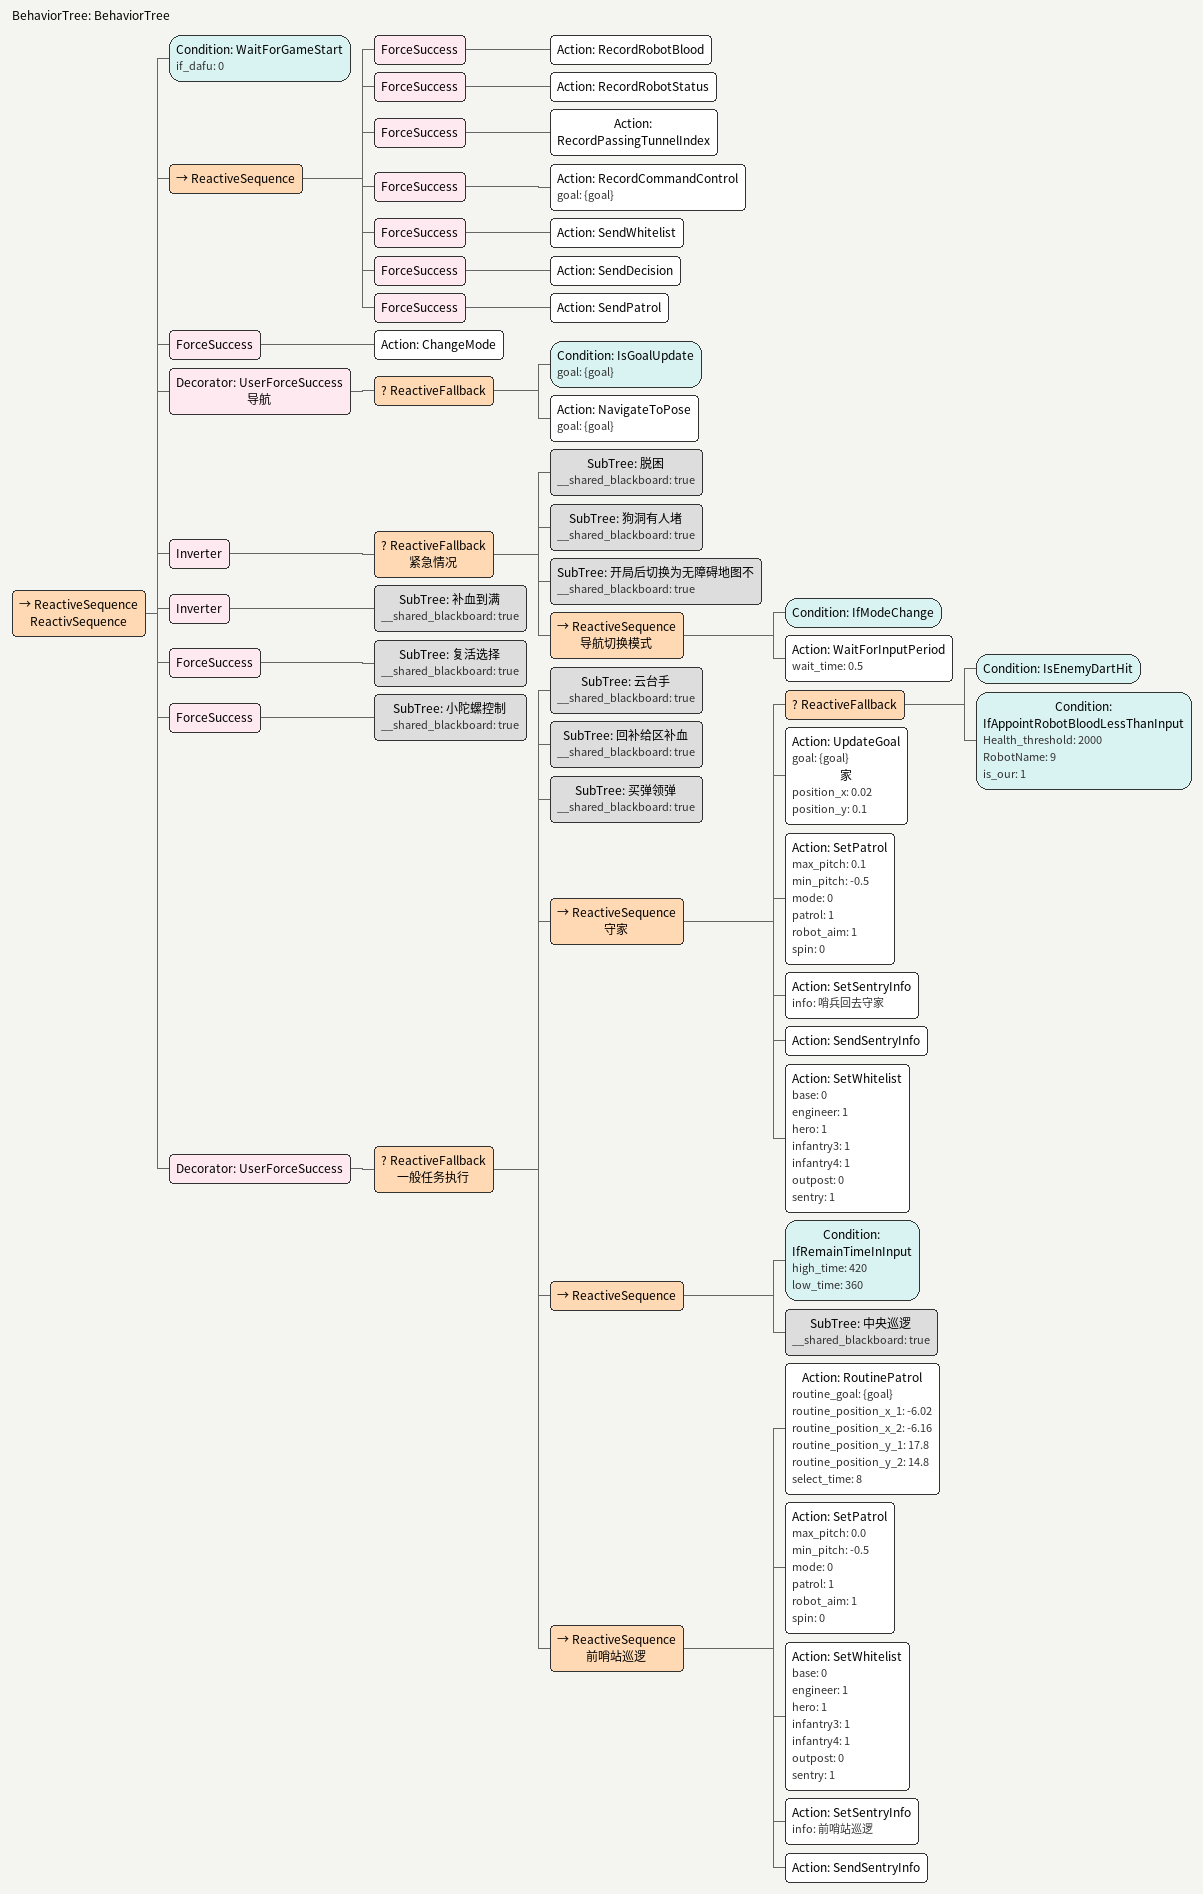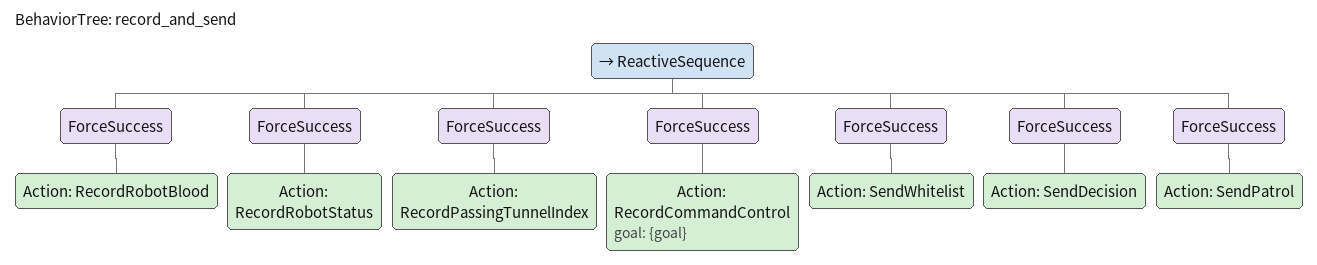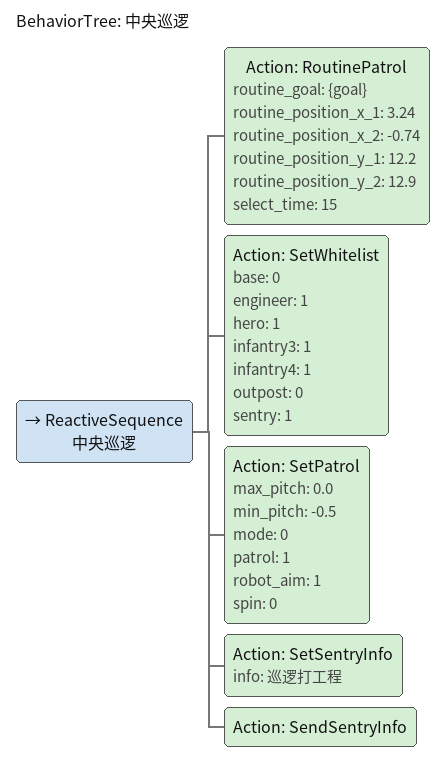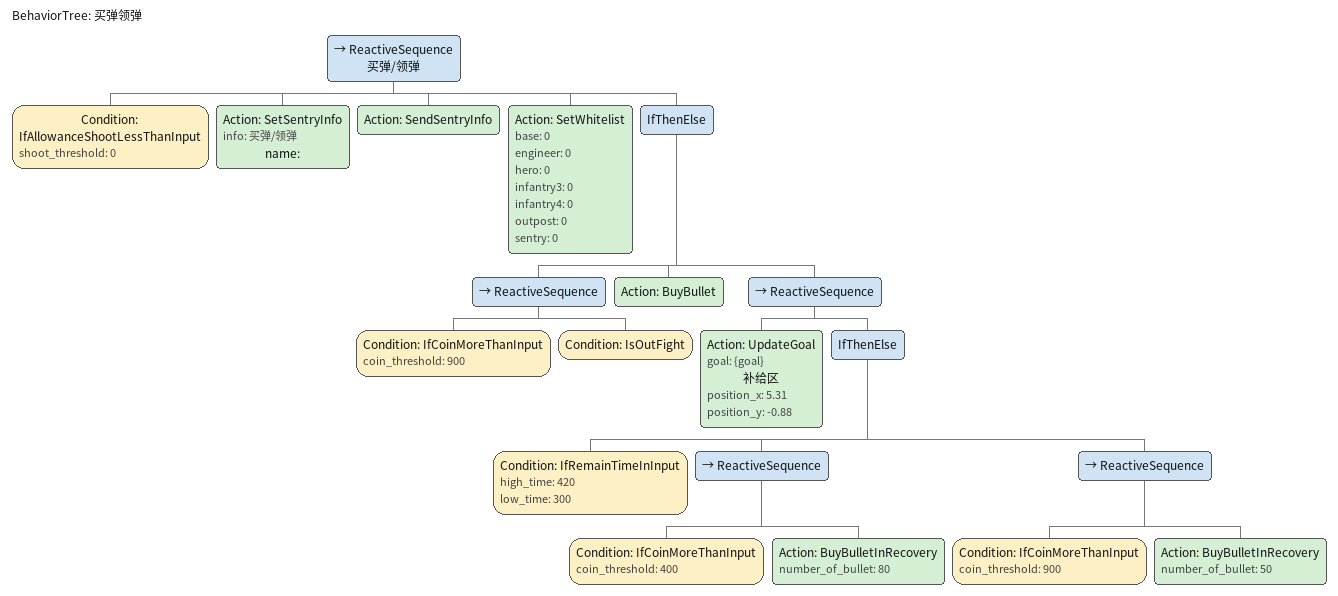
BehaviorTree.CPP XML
<BehaviorTree ID="BehaviorTree">
    <ReactiveSequence name="ReactivSequence">
        <Condition ID="WaitForGameStart" if_dafu="0"/>
        <ReactiveSequence>
            <ForceSuccess>
                <Action ID="RecordRobotBlood"/>
            </ForceSuccess>
            <ForceSuccess>
                <Action ID="RecordRobotStatus"/>
            </ForceSuccess>
            <ForceSuccess>
                <Action ID="RecordPassingTunnelIndex"/>
            </ForceSuccess>
            <ForceSuccess>
                <Action ID="RecordCommandControl" goal="{goal}"/>
            </ForceSuccess>
            <ForceSuccess>
                <Action ID="SendWhitelist"/>
            </ForceSuccess>
            <ForceSuccess>
                <Action ID="SendDecision"/>
            </ForceSuccess>
            <ForceSuccess>
                <Action ID="SendPatrol"/>
            </ForceSuccess>
        </ReactiveSequence>
        <ForceSuccess>
            <Action ID="ChangeMode"/>
        </ForceSuccess>
        <Decorator ID="UserForceSuccess" name="导航">
            <ReactiveFallback>
                <Condition ID="IsGoalUpdate" goal="{goal}"/>
                <Action ID="NavigateToPose" goal="{goal}"/>
            </ReactiveFallback>
        </Decorator>
        <Inverter>
            <ReactiveFallback name="紧急情况">
                <SubTree ID="脱困" __shared_blackboard="true"/>
                <SubTree ID="狗洞有人堵" __shared_blackboard="true"/>
                <SubTree ID="开局后切换为无障碍地图不" __shared_blackboard="true"/>
                <ReactiveSequence name="导航切换模式">
                    <Condition ID="IfModeChange"/>
                    <Action ID="WaitForInputPeriod" wait_time="0.5"/>
                </ReactiveSequence>
            </ReactiveFallback>
        </Inverter>
        <Inverter>
            <SubTree ID="补血到满" __shared_blackboard="true"/>
        </Inverter>
        <ForceSuccess>
            <SubTree ID="复活选择" __shared_blackboard="true"/>
        </ForceSuccess>
        <ForceSuccess>
            <SubTree ID="小陀螺控制" __shared_blackboard="true"/>
        </ForceSuccess>
        <Decorator ID="UserForceSuccess">
            <ReactiveFallback name="一般任务执行">
                <SubTree ID="云台手" __shared_blackboard="true"/>
                <SubTree ID="回补给区补血" __shared_blackboard="true"/>
                <SubTree ID="买弹领弹" __shared_blackboard="true"/>
                <ReactiveSequence name="守家">
                    <ReactiveFallback>
                        <Condition ID="IsEnemyDartHit"/>
                        <Condition Health_threshold="2000" ID="IfAppointRobotBloodLessThanInput" RobotName="9" is_our="1"/>
                    </ReactiveFallback>
                    <Action ID="UpdateGoal" goal="{goal}" name="家" position_x="0.02" position_y="0.1"/>
                    <Action ID="SetPatrol" max_pitch="0.1" min_pitch="-0.5" mode="0" patrol="1" robot_aim="1" spin="0"/>
                    <Action ID="SetSentryInfo" info="哨兵回去守家"/>
                    <Action ID="SendSentryInfo"/>
                    <Action ID="SetWhitelist" base="0" engineer="1" hero="1" infantry3="1" infantry4="1" outpost="0" sentry="1"/>
                </ReactiveSequence>
                <ReactiveSequence>
                    <Condition ID="IfRemainTimeInInput" high_time="420" low_time="360"/>
                    <SubTree ID="中央巡逻" __shared_blackboard="true"/>
                </ReactiveSequence>
                <ReactiveSequence name="前哨站巡逻">
                    <Action ID="RoutinePatrol" routine_goal="{goal}" routine_position_x_1="-6.02" routine_position_x_2="-6.16" routine_position_y_1="17.8" routine_position_y_2="14.8" select_time="8"/>
                    <Action ID="SetPatrol" max_pitch="0.0" min_pitch="-0.5" mode="0" patrol="1" robot_aim="1" spin="0"/>
                    <Action ID="SetWhitelist" base="0" engineer="1" hero="1" infantry3="1" infantry4="1" outpost="0" sentry="1"/>
                    <Action ID="SetSentryInfo" info="前哨站巡逻"/>
                    <Action ID="SendSentryInfo"/>
                </ReactiveSequence>
            </ReactiveFallback>
        </Decorator>
    </ReactiveSequence>
</BehaviorTree>

<BehaviorTree ID="record_and_send">
    <ReactiveSequence>
        <ForceSuccess>
            <Action ID="RecordRobotBlood"/>
        </ForceSuccess>
        <ForceSuccess>
            <Action ID="RecordRobotStatus"/>
        </ForceSuccess>
        <ForceSuccess>
            <Action ID="RecordPassingTunnelIndex"/>
        </ForceSuccess>
        <ForceSuccess>
            <Action ID="RecordCommandControl" goal="{goal}"/>
        </ForceSuccess>
        <ForceSuccess>
            <Action ID="SendWhitelist"/>
        </ForceSuccess>
        <ForceSuccess>
            <Action ID="SendDecision"/>
        </ForceSuccess>
        <ForceSuccess>
            <Action ID="SendPatrol"/>
        </ForceSuccess>
    </ReactiveSequence>
</BehaviorTree>

<BehaviorTree ID="中央巡逻">
    <ReactiveSequence name="中央巡逻">
        <Action ID="RoutinePatrol" routine_goal="{goal}" routine_position_x_1="3.24" routine_position_x_2="-0.74" routine_position_y_1="12.2" routine_position_y_2="12.9" select_time="15"/>
        <Action ID="SetWhitelist" base="0" engineer="1" hero="1" infantry3="1" infantry4="1" outpost="0" sentry="1"/>
        <Action ID="SetPatrol" max_pitch="0.0" min_pitch="-0.5" mode="0" patrol="1" robot_aim="1" spin="0"/>
        <Action ID="SetSentryInfo" info="巡逻打工程"/>
        <Action ID="SendSentryInfo"/>
    </ReactiveSequence>
</BehaviorTree>

<BehaviorTree ID="买弹领弹">
    <ReactiveSequence name="买弹/领弹">
        <Condition ID="IfAllowanceShootLessThanInput" shoot_threshold="0"/>
        <Action ID="SetSentryInfo" info="买弹/领弹" name=""/>
        <Action ID="SendSentryInfo"/>
        <Action ID="SetWhitelist" base="0" engineer="0" hero="0" infantry3="0" infantry4="0" outpost="0" sentry="0"/>
        <IfThenElse>
            <ReactiveSequence>
                <Condition ID="IfCoinMoreThanInput" coin_threshold="900"/>
                <Condition ID="IsOutFight"/>
            </ReactiveSequence>
            <Action ID="BuyBullet"/>
            <ReactiveSequence>
                <Action ID="UpdateGoal" goal="{goal}" name="补给区" position_x="5.31" position_y="-0.88"/>
                <IfThenElse>
                    <Condition ID="IfRemainTimeInInput" high_time="420" low_time="300"/>
                    <ReactiveSequence>
                        <Condition ID="IfCoinMoreThanInput" coin_threshold="400"/>
                        <Action ID="BuyBulletInRecovery" number_of_bullet="80"/>
                    </ReactiveSequence>
                    <ReactiveSequence>
                        <Condition ID="IfCoinMoreThanInput" coin_threshold="900"/>
                        <Action ID="BuyBulletInRecovery" number_of_bullet="50"/>
                    </ReactiveSequence>
                </IfThenElse>
            </ReactiveSequence>
        </IfThenElse>
    </ReactiveSequence>
</BehaviorTree>
